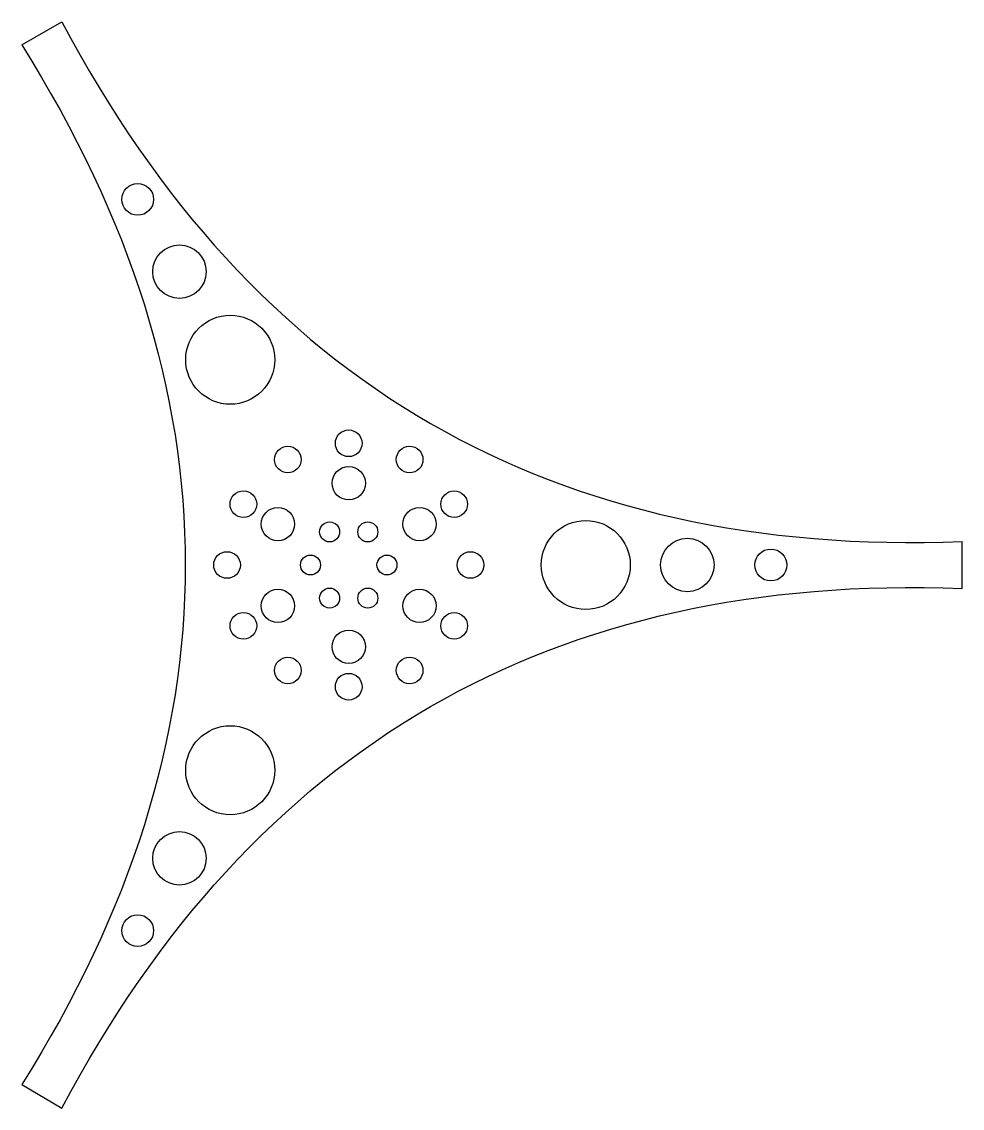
# Model space of a CAD drawing. Header units: millimetres. Extents: x 0 to 141, y 3 to 167.
import ezdxf

# ---------------------------------------------------------------- set-up
doc = ezdxf.new("R2010")
doc.units = ezdxf.units.MM

msp = doc.modelspace()

# ---------------------------------------------------------------- linework, layer by layer
at = {"color": 7, "linetype": 'Continuous', "lineweight": 25}
for p, q in [((0, 163.04), (6.03, 166.52)), ((141.15, 81.49), (141.15, 88.51)), ((0, 7.03), (6.03, 3.48))]:
    msp.add_line(p, q, dxfattribs=at)
for centre, radius in [((17.4, 139.86), 2.39), ((23.67, 129.01), 4.01), ((31.29, 115.8), 6.68), ((49.07, 103.26), 2), ((39.94, 100.82), 2), ((58.21, 100.82), 2), ((49.07, 97.27), 2.5), ((33.26, 94.13), 2), ((64.89, 94.13), 2), ((38.45, 91.13), 2.5), ((59.7, 91.14), 2.5), ((46.21, 89.97), 1.5), ((51.94, 89.97), 1.5), ((84.64, 85), 6.68), ((99.89, 85), 4.01), ((30.81, 85), 2), ((43.34, 85), 1.5), ((54.81, 85), 1.5), ((67.34, 85), 2), ((112.42, 85), 2.39), ((46.21, 80.03), 1.5), ((51.94, 80.03), 1.5), ((38.45, 78.86), 2.5), ((59.7, 78.87), 2.5), ((33.26, 75.87), 2), ((64.89, 75.87), 2), ((49.08, 72.73), 2.5), ((39.94, 69.18), 2), ((58.21, 69.18), 2), ((49.07, 66.74), 2), ((31.29, 54.2), 6.68), ((23.67, 40.99), 4.01), ((17.4, 30.14), 2.39)]:
    msp.add_circle(centre, radius, dxfattribs=at)
for points in [[(6.03, 166.52), (34.73, 112.17), (79.77, 86.17), (141.15, 88.51)], [(0, 163.04), (32.72, 111.01), (32.72, 59.01), (0, 7.03)], [(6.03, 3.48), (34.73, 57.83), (79.77, 83.83), (141.15, 81.49)]]:
    msp.add_open_spline(points, degree=3, dxfattribs=at)

doc.saveas('drawing.dxf')
